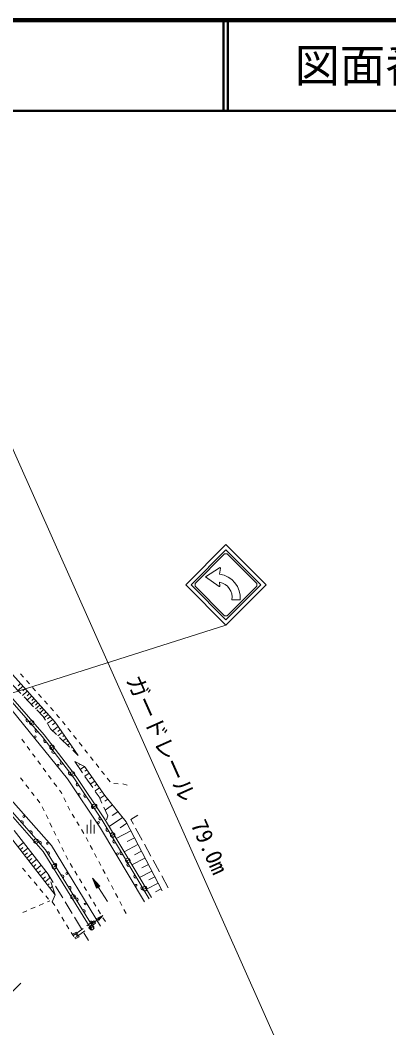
# Model space of a CAD drawing. Units: millimetres, scale not verified. Extents: x 40000 to 680000, y 20000 to 380000.
# Drawn here: x 486291 to 527038, y 268719 to 380000 of the extents above; entities that cross this region are included whole.
import ezdxf
from ezdxf.enums import TextEntityAlignment as Align

# ---------------------------------------------------------------- set-up
doc = ezdxf.new("R2010")
doc.units = ezdxf.units.MM
doc.header["$LTSCALE"] = 1000
doc.header["$PDMODE"] = 32
doc.header["$PDSIZE"] = 500
for name, color, linetype, lineweight in [('M-BGD', 7, 'Continuous', 13), ('M-STR-HTXT', 7, 'Continuous', 13), ('M-STR-STRC', 7, 'Continuous', 13), ('M-TTL', 2, 'Continuous', 140), ('M-TTL-LINE', 7, 'Continuous', 50), ('M-TTL-TXT', 7, 'Continuous', 13)]:
    doc.layers.add(name, color=color, linetype=linetype, lineweight=lineweight)
doc.styles.add('ＭＳ ゴシック', font='')
doc.styles.get('ＭＳ ゴシック').set_extended_font_data('MS Gothic')

msp = doc.modelspace()

# ---------------------------------------------------------------- linework, layer by layer
at = {"layer": 'M-BGD'}
for p, q in [((490164, 302467), (478027, 315969)), ((486658, 307440), (486325, 307813)), ((483245, 307126), (488717, 300904)), ((485344, 306702), (486386, 305623)), ((486060, 306483), (486328, 306735)), ((486061, 305960), (486584, 306450)), ((486578, 305924), (486838, 306168)), ((487324, 306694), (486991, 307067)), ((487990, 305948), (487657, 306321)), ((486570, 305433), (487073, 305906)), ((486734, 305263), (487776, 304185)), ((487055, 305367), (487327, 305623)), ((487079, 304906), (487563, 305361)), ((487592, 304866), (487817, 305078)), ((488655, 305202), (488323, 305575)), ((487545, 304424), (488011, 304862)), ((487980, 304352), (488246, 304601)), ((488007, 303946), (488456, 304367)), ((488124, 303825), (488836, 303088)), ((488456, 303482), (488887, 303888)), ((488465, 303894), (488691, 304106)), ((489321, 304456), (488988, 304829)), ((489987, 303710), (489654, 304083)), ((485417, 303771), (491543, 296224)), ((488836, 303088), (489082, 302682)), ((488885, 303383), (489157, 303587)), ((488906, 302972), (489386, 303333)), ((489296, 302329), (489888, 302774)), ((489313, 302827), (489628, 303064)), ((490548, 303082), (490320, 303337)), ((490646, 302958), (490548, 303082)), ((489341, 302254), (489648, 301748)), ((489648, 301748), (490300, 301116)), ((489876, 302181), (490196, 302421)), ((489881, 301522), (490498, 301985)), ((492710, 298784), (490164, 302467)), ((490462, 301454), (490727, 301653)), ((491267, 302174), (490956, 302566)), ((491887, 301390), (491577, 301782)), ((486772, 300204), (486476, 300607)), ((488717, 300904), (492234, 296317)), ((490465, 300957), (490954, 301324)), ((490659, 300769), (491737, 299725)), ((491009, 300899), (491166, 301017)), ((491027, 300413), (491394, 300688)), ((492508, 300606), (492197, 300998)), ((487365, 299399), (487069, 299802)), ((491436, 300332), (491570, 300433)), ((491537, 299919), (491793, 300111)), ((491982, 299653), (492066, 299716)), ((492097, 299378), (492710, 298784)), ((493128, 299822), (492818, 300214)), ((493749, 299037), (493439, 299429)), ((487958, 298594), (487661, 298997)), ((494369, 298253), (494059, 298645)), ((488551, 297789), (488254, 298191)), ((489144, 296983), (488847, 297386)), ((493402, 297565), (492318, 298124)), ((492318, 298124), (493172, 296891)), ((492764, 297718), (492910, 297819)), ((492930, 297240), (493402, 297565)), ((495669, 294361), (493402, 297565)), ((493454, 297054), (493662, 297197)), ((494990, 297469), (494680, 297861)), ((489086, 288388), (482059, 296347)), ((483152, 296295), (489741, 288841)), ((486623, 295942), (486317, 296337)), ((489737, 296178), (489440, 296581)), ((491543, 296224), (495183, 290777)), ((492234, 296317), (495345, 291657)), ((493435, 296511), (493914, 296841)), ((493457, 296480), (494311, 295247)), ((493974, 296226), (494227, 296399)), ((495610, 296685), (495300, 297077)), ((496231, 295901), (495921, 296293)), ((487236, 295151), (486930, 295547)), ((490330, 295373), (490033, 295776)), ((490850, 294667), (490626, 294970)), ((494041, 295637), (494528, 295972)), ((494535, 295451), (494779, 295619)), ((494565, 294881), (495060, 295222)), ((497133, 295673), (496634, 295691)), ((497657, 295654), (497633, 295655)), ((498115, 295525), (497657, 295654)), ((487849, 294361), (487542, 294756)), ((488461, 293570), (488155, 293966)), ((490905, 294557), (490850, 294667)), ((491352, 293662), (491128, 294110)), ((494596, 294836), (495017, 294229)), ((495017, 294229), (495333, 293536)), ((495104, 294038), (495637, 294405)), ((495107, 294663), (495341, 294824)), ((495662, 293750), (495984, 293971)), ((498007, 291466), (495669, 294361)), ((488929, 292690), (488709, 293139)), ((491799, 292768), (491576, 293215)), ((495540, 293081), (495975, 292128)), ((495684, 292767), (496501, 293330)), ((489371, 291793), (489150, 292241)), ((492304, 291905), (492046, 292334)), ((494086, 291692), (494086, 290192)), ((495345, 291657), (500547, 282963)), ((495975, 292128), (495836, 291698)), ((496126, 290937), (497609, 291959)), ((496476, 292164), (497098, 292592)), ((498522, 291723), (499289, 292190)), ((498813, 291195), (498522, 291723)), ((489396, 285703), (485623, 290527)), ((489812, 290895), (489591, 291344)), ((490253, 289998), (490033, 290447)), ((492819, 291048), (492562, 291477)), ((493335, 290191), (493077, 290620)), ((493686, 291142), (493686, 290192)), ((494486, 291142), (494486, 290192)), ((495183, 290777), (500043, 282628)), ((496915, 289617), (498531, 290460)), ((497362, 290825), (498082, 291322)), ((501984, 283832), (498007, 291466)), ((499776, 289443), (499054, 290757)), ((490157, 283404), (485119, 289940)), ((490695, 289101), (490474, 289549)), ((493812, 289313), (493579, 289755)), ((498113, 289283), (498924, 289706)), ((486078, 288697), (486677, 289179)), ((486310, 288395), (486607, 288634)), ((486543, 288093), (487147, 288579)), ((494481, 279652), (489086, 288388)), ((489741, 288841), (495167, 279955)), ((491136, 288203), (490915, 288652)), ((494277, 288428), (494045, 288870)), ((497782, 288169), (499309, 288966)), ((498919, 287842), (499686, 288242)), ((500740, 287690), (500017, 289004)), ((486781, 287783), (487095, 288036)), ((487020, 287473), (487628, 287963)), ((487265, 287156), (487596, 287422)), ((487510, 286838), (488123, 287331)), ((491578, 287306), (491357, 287755)), ((494743, 287542), (494510, 287985)), ((498647, 286723), (500087, 287474)), ((501703, 285937), (500980, 287252)), ((486547, 286359), (486868, 285976)), ((487761, 286512), (488044, 286740)), ((488013, 286186), (488630, 286683)), ((488270, 285852), (488542, 286071)), ((488528, 285518), (489150, 286018)), ((492080, 286442), (491821, 286870)), ((492598, 285587), (492339, 286014)), ((495208, 286657), (494975, 287100)), ((495673, 285772), (495440, 286215)), ((499480, 285330), (500835, 286037)), ((499745, 286375), (500464, 286750)), ((487190, 285594), (487512, 285211)), ((488792, 285175), (489086, 285412)), ((489057, 284832), (489552, 285231)), ((489528, 285303), (489396, 285703)), ((489396, 285703), (489957, 284781)), ((493116, 284731), (492857, 285159)), ((496138, 284887), (495906, 285330)), ((500517, 285047), (501173, 285389)), ((502666, 284185), (501944, 285499)), ((487834, 284828), (488156, 284446)), ((488478, 284063), (488799, 283680)), ((489328, 284480), (489509, 284627)), ((489599, 284128), (489850, 284330)), ((490157, 283404), (489686, 284828)), ((489877, 283768), (489943, 283821)), ((490217, 284354), (490997, 283073)), ((493634, 283876), (493375, 284304)), ((496604, 284002), (496371, 284444)), ((500261, 284026), (501536, 284691)), ((501248, 283744), (501863, 284065)), ((489121, 283298), (489443, 282915)), ((489324, 282649), (489575, 282758)), ((489845, 282640), (490157, 283404)), ((494153, 283021), (493894, 283449)), ((497069, 283117), (496836, 283559)), ((497534, 282231), (497302, 282674)), ((486575, 281448), (487033, 281648)), ((487491, 281848), (487950, 282048)), ((488408, 282248), (488866, 282449)), ((489845, 282640), (490108, 282215)), ((490371, 281789), (490634, 281364)), ((491257, 282646), (492036, 281364)), ((494671, 282166), (494412, 282593)), ((495189, 281310), (494930, 281738)), ((497999, 281346), (497767, 281789)), ((490897, 280939), (491160, 280513)), ((492296, 280937), (493076, 279656)), ((493669, 279977), (494448, 280547)), ((494245, 280221), (495439, 281119)), ((494448, 280547), (494608, 280293)), ((495439, 281119), (494769, 280789)), ((495439, 281119), (494937, 280566)), ((495707, 280455), (495448, 280883)), ((491423, 280088), (491686, 279663)), ((492459, 279090), (493266, 279681)), ((492619, 278836), (493426, 279427)), ((493829, 279722), (494608, 280293)), ((491948, 279237), (492211, 278812)), ((492065, 279049), (492534, 279299)), ((492143, 278922), (492459, 279090)), ((492301, 278666), (492619, 278836)), ((492812, 278778), (492376, 278545)), ((492459, 279090), (492619, 278836)), ((492534, 279299), (492812, 278778)), ((493336, 279229), (493854, 278377)), ((485413, 272688), (486373, 273648))]:
    msp.add_line(p, q, dxfattribs=at)
for points in [[(445445, 333802), (448773, 332752), (451899, 331174), (465169, 321277), (476752, 313641), (478937, 312032), (483466, 307330), (488949, 301095), (492478, 296492), (495599, 291817), (500804, 283117)], [(494226, 279494), (488844, 288208), (481838, 296144), (474134, 304238), (464969, 313142), (460190, 317061)], [(495960, 282669), (494279, 285257), (495087, 284370), (494735, 284148), (494279, 285257), (494997, 284378), (494775, 284234), (494509, 284860), (494552, 284888), (494877, 284460), (494758, 284383), (494279, 285257)]]:
    msp.add_lwpolyline(points, dxfattribs=at)
for centre in [(487945, 300863), (490483, 297717), (492827, 294520), (486691, 292056), (494964, 291398), (489296, 289085), (497044, 287938), (491438, 285757), (499098, 284466), (493479, 282398)]:
    msp.add_circle(centre, 100, dxfattribs=at)
for centre, start, end in [((487134, 302686), 127.63468, 315.02512), ((488125, 301559), 127.63468, 315.02512), ((489083, 300407), 123.78418, 311.17462), ((489996, 299217), 123.78418, 311.17462), ((490908, 298026), 123.78418, 311.17462), ((491821, 296836), 123.78418, 311.17462), ((492689, 295614), 120.02972, 307.42016), ((493522, 294367), 120.02972, 307.42016), ((494354, 293119), 120.02972, 307.42016), ((486439, 291404), 307.74683, 135.13727), ((495187, 291872), 120.02972, 307.42016), ((487432, 290279), 307.74683, 135.13727), ((495968, 290592), 117.19698, 304.58742), ((488425, 289155), 307.74683, 135.13727), ((496738, 289305), 117.19698, 304.58742), ((489353, 287979), 298.00261, 125.39306), ((497508, 288018), 117.19698, 304.58742), ((490141, 286703), 298.00261, 125.39306), ((498279, 286730), 117.19698, 304.58742), ((490929, 285427), 298.00261, 125.39306), ((499049, 285443), 117.19698, 304.58742), ((491717, 284151), 298.00261, 125.39306), ((499819, 284156), 117.19698, 304.58742), ((492505, 282874), 298.00261, 125.39306), ((493293, 281598), 298.00261, 125.39306), ((494082, 280322), 298.00261, 125.39306)]:
    msp.add_arc(centre, 188, start, end, dxfattribs=at)
for p in [(487584, 302395), (489810, 299702), (492073, 296763), (494532, 293197), (488044, 289332), (496512, 290012), (498184, 287196), (490062, 286522), (500078, 284085), (492142, 283186), (494190, 279788)]:
    msp.add_point(p, dxfattribs=at)
at = {"layer": 'M-STR-HTXT'}
msp.add_line((521939, 250878), (481761, 340933), dxfattribs=at)
at = {"layer": 'M-STR-STRC'}
for p, q in [((509188, 321058), (512454, 317792)), ((508336, 319528), (506773, 318528)), ((508428, 319467), (508317, 318816)), ((508272, 317466), (506773, 318528)), ((508367, 317523), (508317, 317924)), ((512900, 317643), (509039, 313782)), ((513494, 317643), (509039, 313188)), ((510588, 315977), (509698, 315977)), ((462146, 298330), (509039, 313188))]:
    msp.add_line(p, q, dxfattribs=at)
for points in [[(509039, 313188), (504584, 317643), (509039, 322098), (513494, 317643)], [(509039, 313782), (505178, 317643), (509039, 321504), (512900, 317643)], [(512454, 317792), (512454, 317495), (509188, 314228), (508891, 314228), (505624, 317495), (505624, 317792), (508891, 321058), (509188, 321058)]]:
    msp.add_lwpolyline(points, dxfattribs=at)
for centre, radius, start, end in [((508368, 319477), 60.4, 350.30905, 122.61924), ((508015, 316246), 2587, 354.04449, 83.29683), ((508307, 317515), 60.4, 234.68879, 7.12502), ((508015, 316246), 1705, 350.93996, 79.79603)]:
    msp.add_arc(centre, radius, start, end, dxfattribs=at)
at = {"layer": 'M-TTL'}
msp.add_line((680000, 380000), (40000, 380000), dxfattribs=at)
at = {"layer": 'M-TTL-LINE'}
for p, q in [((508747, 380000), (508747, 370000)), ((509247, 380000), (509247, 370000)), ((40000, 370000), (680000, 370000))]:
    msp.add_line(p, q, dxfattribs=at)

# ---------------------------------------------------------------- texts
at = {"layer": 'M-STR-HTXT', "style": 'ＭＳ ゴシック'}
msp.add_text('ガードレール\u300079.0m', height=1833, rotation=294.044, dxfattribs=at).set_placement((502307, 296109), align=Align.BOTTOM_CENTER)
at = {"layer": 'M-TTL-TXT', "style": 'ＭＳ ゴシック'}
msp.add_text('図面番号', height=3666, dxfattribs=at).set_placement((526622, 375000), align=Align.MIDDLE_CENTER)

doc.saveas('drawing.dxf')
